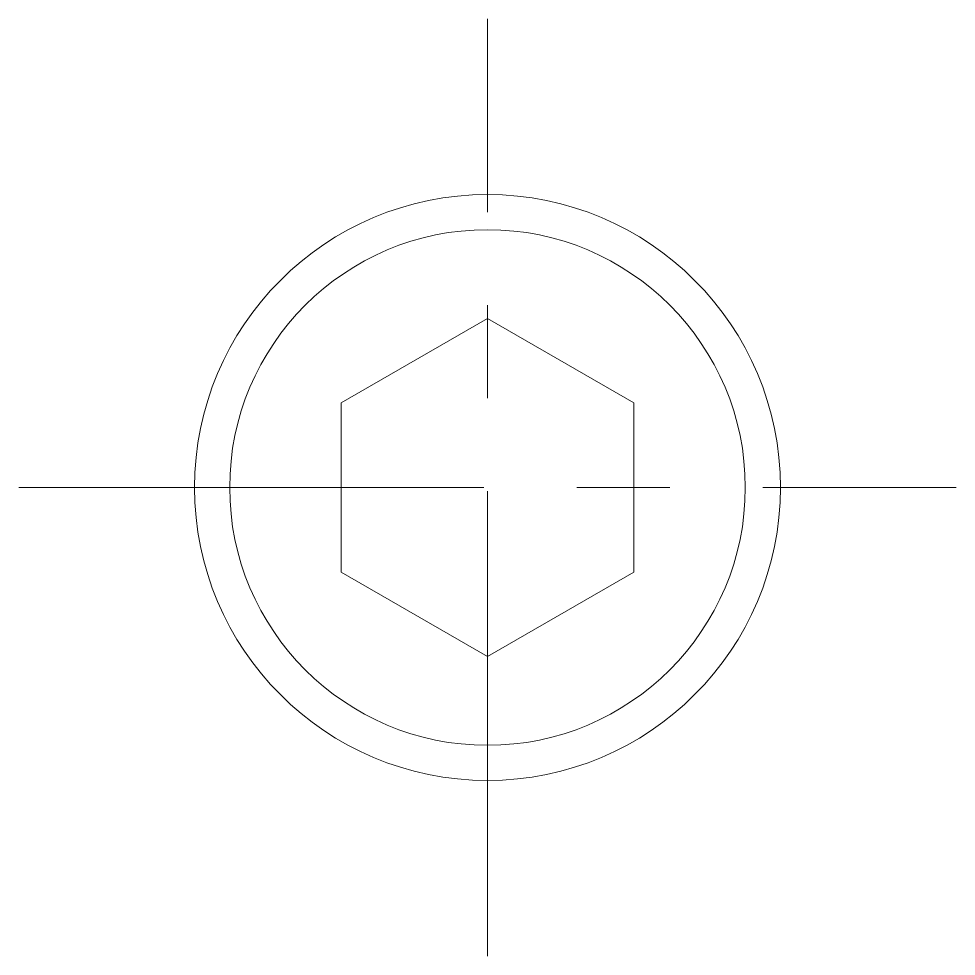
# Model space of a CAD drawing. Header units: millimetres. Extents: x -8 to 8, y -8 to 8.
import ezdxf

# ---------------------------------------------------------------- set-up
doc = ezdxf.new("R2010")
doc.units = ezdxf.units.MM
doc.header["$LTSCALE"] = 0.5
doc.linetypes.add('CENTER', pattern=[50.8, 31.75, -6.35, 6.35, -6.35])
doc.layers.get('0').update_dxf_attribs({"color": 9, "lineweight": 15})

msp = doc.modelspace()

# ---------------------------------------------------------------- linework, layer by layer
at = {"color": 1, "linetype": 'CENTER', "ltscale": 0.5}
for p, q in [((0, -8), (0, 8)), ((-8, 0), (8, 0))]:
    msp.add_line(p, q, dxfattribs=at)
at = {"ltscale": 0.5}
msp.add_lwpolyline([(-2.5, -1.443), (0, -2.887), (2.5, -1.443), (2.5, 1.443), (0, 2.887), (-2.5, 1.443)], close=True, dxfattribs=at)
for radius in [5, 4.4]:
    msp.add_circle((0, 0), radius, dxfattribs=at)

doc.saveas('drawing.dxf')
